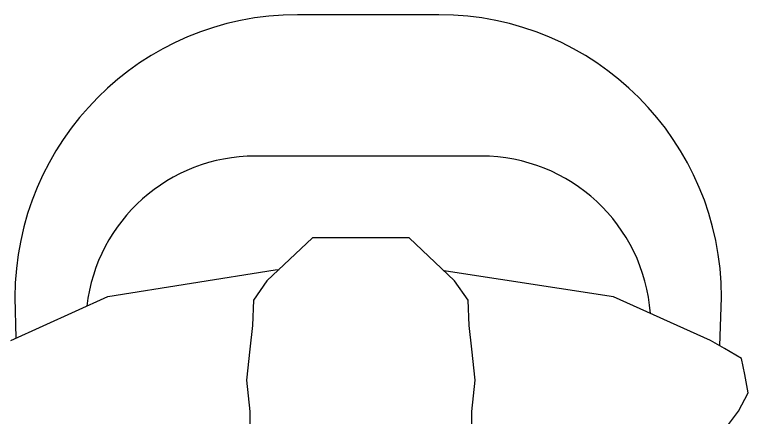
# Model space of a CAD drawing. Header units: millimetres. Extents: x -155 to 94595, y -3153 to 63413.
# Drawn here: x 84351 to 84870, y 28644 to 28929 of the extents above; entities that cross this region are included whole.
import ezdxf

# ---------------------------------------------------------------- set-up
doc = ezdxf.new("R2010")
doc.units = ezdxf.units.MM
doc.layers.add('int', color=185, linetype='Continuous')

msp = doc.modelspace()

# ---------------------------------------------------------------- linework, layer by layer
at = {"layer": 'int'}
for p, q in [((84650.962, 28928.654), (84550.962, 28928.654)), ((84680.962, 28828.654), (84520.962, 28828.654)), ((84561.543, 28770.787), (84529.282, 28740.523)), ((84595.699, 28770.787), (84561.543, 28770.787)), ((84561.543, 28770.787), (84561.543, 28770.787)), ((84629.855, 28770.787), (84595.699, 28770.787)), ((84662.117, 28740.523), (84629.855, 28770.787)), ((84629.855, 28770.787), (84629.855, 28770.787)), ((84416.708, 28729.424), (84535.139, 28748.123)), ((84535.139, 28748.123), (84537.838, 28748.549)), ((84656.031, 28747.258), (84654.723, 28747.459)), ((84774.547, 28729.106), (84656.031, 28747.258)), ((84529.282, 28740.523), (84519.732, 28726.73)), ((84671.666, 28726.73), (84662.117, 28740.523)), ((84348.143, 28698.258), (84416.708, 28729.424)), ((84350.962, 28728.654), (84351.482, 28699.775)), ((84416.708, 28729.424), (84416.708, 28729.424)), ((84843.255, 28698.258), (84774.547, 28729.106)), ((84774.547, 28729.106), (84774.547, 28729.106)), ((84849.819, 28694.384), (84850.962, 28728.654)), ((84519.732, 28726.73), (84519.041, 28708.74)), ((84672.357, 28708.74), (84671.666, 28726.73)), ((84519.041, 28708.74), (84517.206, 28692.22)), ((84674.192, 28692.22), (84672.357, 28708.74)), ((84853.199, 28692.576), (84843.255, 28698.258)), ((84517.206, 28692.22), (84514.758, 28670.194)), ((84676.64, 28670.194), (84674.192, 28692.22)), ((84865.11, 28685.592), (84853.199, 28692.576)), ((84867.407, 28674.106), (84865.11, 28685.592)), ((84514.758, 28670.194), (84517.206, 28647.942)), ((84674.192, 28647.942), (84676.64, 28670.194)), ((84869.959, 28661.344), (84867.407, 28674.106)), ((84863.034, 28648.149), (84869.959, 28661.344)), ((84517.206, 28647.942), (84517.206, 28625.802)), ((84674.192, 28625.802), (84674.192, 28647.942)), ((84855.331, 28637.878), (84863.034, 28648.149))]:
    msp.add_line(p, q, dxfattribs=at)
for centre, radius, start, end in [((84550.962, 28728.654), 200, 90, 180), ((84650.962, 28728.654), 200, 0, 90), ((84520.962, 28708.654), 120, 90, 173.30773), ((84680.962, 28708.654), 120, 4.17464, 90)]:
    msp.add_arc(centre, radius, start, end, dxfattribs=at)

doc.saveas('drawing.dxf')
